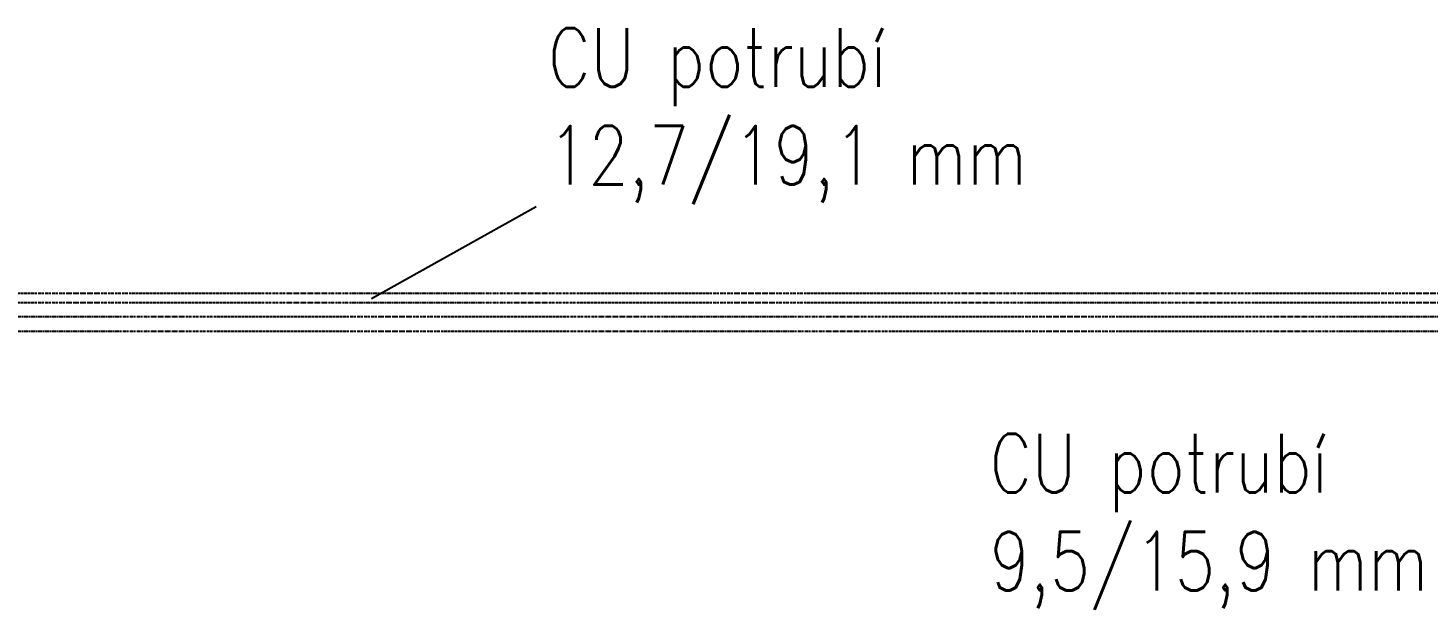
# Model space of a CAD drawing. Header units: millimetres. Extents: x 6610 to 26138, y -18620 to -13820.
# Drawn here: x 16374 to 19056, y -16116 to -15001 of the extents above; entities that cross this region are included whole.
import ezdxf

# ---------------------------------------------------------------- set-up
doc = ezdxf.new("R2010")
doc.units = ezdxf.units.MM
doc.linetypes.add('UnderCeiling', pattern=[6.7, 4.2, -1, 0.5, -1])
doc.layers.add('PIPE-C1-EDGE', color=41, linetype='Continuous', lineweight=25)
doc.layers.add('TT_popis OT', color=41, linetype='Continuous')
doc.styles.add('ROMANS', font='romans.shx', dxfattribs={"width": 0.8})

msp = doc.modelspace()

# ---------------------------------------------------------------- linework, layer by layer
at = {"layer": 'PIPE-C1-EDGE', "linetype": 'UnderCeiling', "lineweight": 25}
for p, q in [((13492.7, -15508.6, 2400), (19274.6, -15508.6, 2400)), ((13492.7, -15526.6, 2400), (19274.6, -15526.6, 2400)), ((13453.9, -15553.6, 2400), (19230.4, -15553.6, 2400)), ((13453.9, -15581.6, 2400), (19230.4, -15581.6, 2400))]:
    msp.add_line(p, q, dxfattribs=at)
at = {"layer": 'PIPE-C1-EDGE', "linetype": 'UnderCeiling', "lineweight": 25, "elevation": 2400}
for points in [[(13492.7, -15508.6), (19274.6, -15508.6)], [(13492.7, -15526.6), (19274.6, -15526.6)], [(13453.9, -15553.6), (19230.4, -15553.6)], [(13453.9, -15581.6), (19230.4, -15581.6)]]:
    msp.add_lwpolyline(points, dxfattribs=at)
at = {"layer": 'TT_popis OT', "linetype": 'Continuous'}
msp.add_line((17348, -15343.8, -2400), (17032.4, -15519.9, 2400), dxfattribs=at)

# ---------------------------------------------------------------- texts
at = {"layer": 'TT_popis OT', "linetype": 'Continuous', "char_height": 150, "width": 1946.022, "attachment_point": 1, "rotation": 0, "style": 'ROMANS'}
for s, insert in [('\\A1;{\\H0.75x;CU potrubí\\P12,7/19,1 mm}', (17370.8, -15000.9, -2400)), ('\\A1;{\\H0.75x;CU potrubí\\P9,5/15,9 mm}', (18216.5, -15778.4, -2186.8))]:
    msp.add_mtext(s, dxfattribs=dict(at, insert=insert))

doc.saveas('drawing.dxf')
